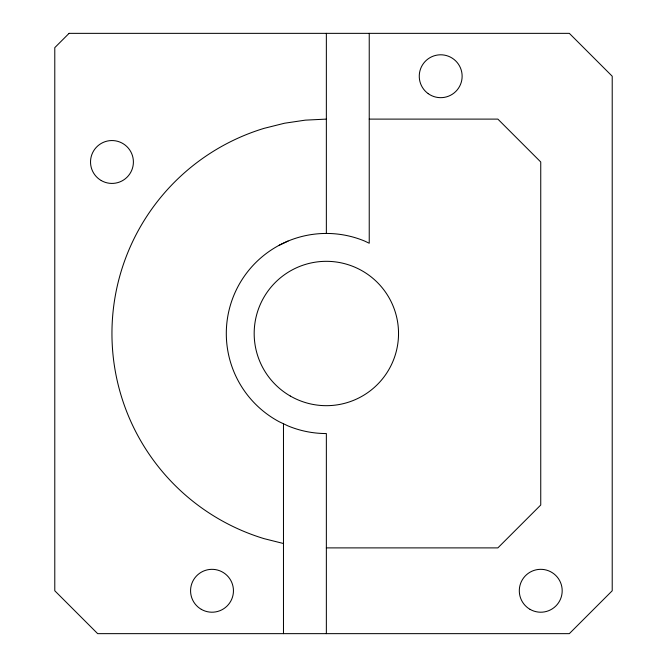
<?xml version="1.0" encoding="UTF-8"?>
<svg xmlns="http://www.w3.org/2000/svg" width="667" height="667" viewBox="0 0 667 667"><rect width="100%" height="100%" fill="white"/><g stroke="black" fill="none" stroke-linecap="round" stroke-linejoin="round"><path stroke-width="1" d="M279.19 245.264L288.069 241.062M326.355 119.11L305.336 120.143L284.526 123.228L264.115 128.339A214.39 214.39 0 0 0 264.115 538.661L283.475 543.513M369.235 119.11L497.865 119.11L540.745 161.989L540.745 505.011L497.865 547.89L326.355 547.89M369.235 33.35L369.235 243.238L364.641 241.062A100.05 100.05 0 0 0 235.91 290.72A100.05 100.05 0 0 0 279.19 421.736L288.069 425.938A100.05 100.05 0 0 0 326.355 433.55L326.355 633.65M326.355 33.35L326.355 233.45M283.475 423.762L283.475 633.65M69.085 33.35L54.786 47.64L54.786 590.77L97.665 633.65L569.335 633.65L612.214 590.77L612.214 76.23L569.335 33.35L69.085 33.35M290.262 396.006A72.178 72.178 0 0 0 398.532 333.5A72.178 72.178 0 0 0 290.262 270.994A72.178 72.178 0 0 0 290.262 396.006M201.292 609.338A21.436 21.436 0 0 0 233.45 590.77A21.436 21.436 0 0 0 201.292 572.203A21.436 21.436 0 0 0 201.292 609.338M101.242 180.549A21.436 21.436 0 0 0 133.4 161.989A21.436 21.436 0 0 0 101.242 143.422A21.436 21.436 0 0 0 101.242 180.549M428.206 93.655A21.436 21.436 0 0 0 462.031 78.331A21.436 21.436 0 0 0 431.849 56.703A21.436 21.436 0 0 0 428.206 93.655M530.023 609.338A21.436 21.436 0 0 0 562.189 590.77A21.436 21.436 0 0 0 530.023 572.203A21.436 21.436 0 0 0 530.023 609.338"/></g></svg>
